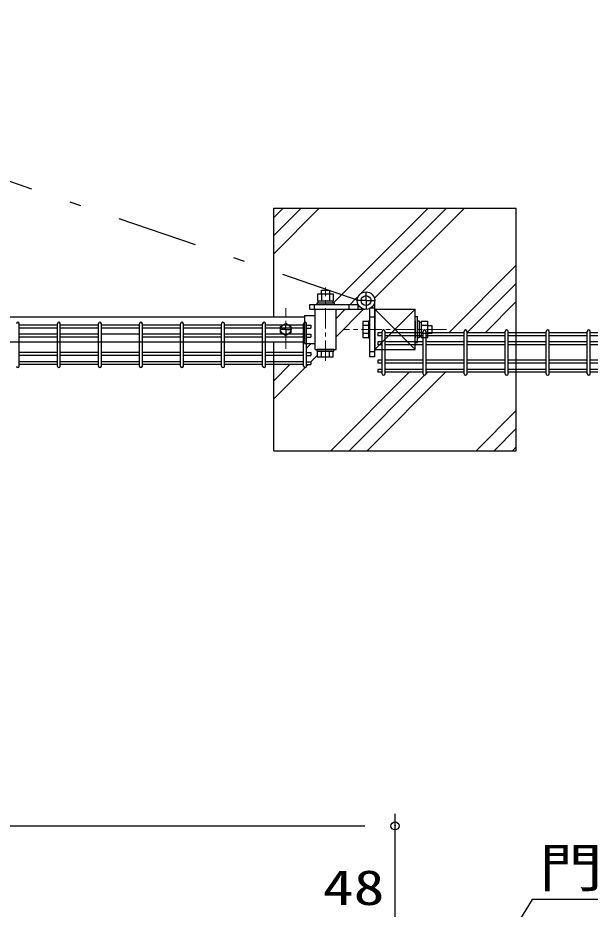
# Model space of a CAD drawing. Units: millimetres, scale not verified. Extents: x -4455 to 4455, y -3150 to 3150.
# Drawn here: x -2008 to -1300, y 1029 to 2132 of the extents above; entities that cross this region are included whole.
import ezdxf
from ezdxf.enums import TextEntityAlignment as Align

# ---------------------------------------------------------------- set-up
doc = ezdxf.new("R2010")
doc.units = ezdxf.units.MM
doc.header["$LTSCALE"] = 20
doc.header["$PDMODE"] = 32
doc.header["$PDSIZE"] = 10
doc.linetypes.add('USER1', pattern=[2, 1.25, -0.25, 0.25, -0.25])
doc.linetypes.add('USER3', pattern=[10.7, 5, -2.5, 0.7, -2.5])
for name, color, linetype, lineweight in [('0-2_外形線', 7, 'Continuous', 25), ('0-3_0', 7, 'Continuous', 25), ('0-4_軸線', 1, 'USER1', 9), ('0-8_扉縦枠', 7, 'Continuous', 25), ('0-9_J180', 2, 'Continuous', 25), ('0-A_LAYER15', 1, 'Continuous', 25), ('0-E_ハッチング', 4, 'Continuous', 25), ('0-F_扉横枠', 7, 'Continuous', 25), ('1-0_丁番', 3, 'Continuous', 25), ('1-9_LAYER12', 3, 'Continuous', 25)]:
    doc.layers.add(name, color=color, linetype=linetype, lineweight=lineweight)
doc.layers.add('0-7_DEFPOINTS', color=7, linetype='Continuous')
doc.styles.add('ＭＳ ゴシック', font='')
doc.styles.get('ＭＳ ゴシック').set_extended_font_data('MS Gothic')

msp = doc.modelspace()

# ---------------------------------------------------------------- linework, layer by layer
at = {"layer": '0-2_外形線'}
for p, q in [((-1566.32, 1771.58), (-1566.32, 1721.58)), ((-1566.32, 1771.58), (-1566.32, 1721.58)), ((-1516.32, 1771.58), (-1566.32, 1721.58)), ((-1516.32, 1721.58), (-1566.32, 1771.58)), ((-1516.32, 1721.58), (-1566.32, 1771.58)), ((-1566.32, 1771.58), (-1516.32, 1771.58)), ((-1516.32, 1721.58), (-1516.32, 1771.58))]:
    msp.add_line(p, q, dxfattribs=at)
msp.add_lwpolyline([(-1516.32, 1771.58), (-1566.32, 1721.58), (-1516.32, 1721.58)], dxfattribs=at)
at = {"layer": '0-3_0'}
for p, q in [((-1691.32, 1896.58), (-1391.32, 1896.58)), ((-1691.32, 1762.08), (-1691.32, 1896.58)), ((-1391.32, 1596.58), (-1391.32, 1896.58)), ((-1691.32, 1596.58), (-1691.32, 1731.08)), ((-1691.32, 1596.58), (-1391.32, 1596.58))]:
    msp.add_line(p, q, dxfattribs=at)
at = {"layer": '0-4_軸線'}
for p, q in [((-1627.32, 1707.92), (-1627.32, 1798.39)), ((-1676.52, 1722.43), (-1676.52, 1773)), ((-1676.52, 1722.43), (-1676.52, 1773)), ((-1477.5, 1746.58), (-1605.13, 1746.58)), ((-1477.64, 1746.58), (-1604.99, 1746.58))]:
    msp.add_line(p, q, dxfattribs=at)
at = {"layer": '0-7_DEFPOINTS'}
msp.add_point((-1541.32, 1132.29), dxfattribs=at)
at = {"layer": '0-8_扉縦枠'}
for p, q in [((-1640.32, 1721.58), (-1640.32, 1771.58)), ((-1640.32, 1771.58), (-1614.32, 1771.58)), ((-1614.32, 1721.58), (-1614.32, 1771.58)), ((-1640.32, 1721.58), (-1614.32, 1721.58))]:
    msp.add_line(p, q, dxfattribs=at)
at = {"layer": '0-9_J180'}
for p, q in [((-2006.21, 1701.28), (-2006.21, 1753.68)), ((-1959.04, 1701.28), (-1959.04, 1753.68)), ((-1955.44, 1701.28), (-1955.44, 1753.68)), ((-1908.27, 1701.28), (-1908.27, 1753.68)), ((-1904.67, 1701.28), (-1904.67, 1753.68)), ((-1857.5, 1701.28), (-1857.5, 1753.68)), ((-1853.9, 1701.28), (-1853.9, 1753.68)), ((-1806.73, 1701.28), (-1806.73, 1753.68)), ((-1803.13, 1701.28), (-1803.13, 1753.68)), ((-1755.96, 1701.28), (-1755.96, 1753.68)), ((-1752.36, 1701.28), (-1752.36, 1753.68)), ((-1705.19, 1701.28), (-1705.19, 1753.68)), ((-1701.59, 1701.28), (-1701.59, 1753.68)), ((-1654.42, 1701.28), (-1654.42, 1753.68)), ((-1650.82, 1701.28), (-1650.82, 1753.68)), ((-1959.04, 1751.88), (-2006.21, 1751.88)), ((-1959.04, 1748.28), (-2006.21, 1748.28)), ((-1908.27, 1751.88), (-1955.44, 1751.88)), ((-1908.27, 1748.28), (-1955.44, 1748.28)), ((-1857.5, 1751.88), (-1904.67, 1751.88)), ((-1857.5, 1748.28), (-1904.67, 1748.28)), ((-1806.73, 1751.88), (-1853.9, 1751.88)), ((-1806.73, 1748.28), (-1853.9, 1748.28)), ((-1755.96, 1751.88), (-1803.13, 1751.88)), ((-1755.96, 1748.28), (-1803.13, 1748.28)), ((-1705.19, 1751.88), (-1752.36, 1751.88)), ((-1705.19, 1748.28), (-1752.36, 1748.28)), ((-1654.42, 1751.88), (-1701.59, 1751.88)), ((-1654.42, 1748.28), (-1701.59, 1748.28)), ((-1650.81, 1751.88), (-1645.61, 1751.88)), ((-1650.81, 1748.28), (-1645.61, 1748.28)), ((-1645.61, 1751.88), (-1645.61, 1748.28)), ((-1557.32, 1691.78), (-1557.32, 1744.18)), ((-1553.72, 1691.78), (-1553.72, 1744.18)), ((-1506.55, 1691.78), (-1506.55, 1744.18)), ((-1502.95, 1691.78), (-1502.95, 1744.18)), ((-1455.78, 1691.78), (-1455.78, 1744.18)), ((-1452.18, 1691.78), (-1452.18, 1744.18)), ((-1405.01, 1691.78), (-1405.01, 1744.18)), ((-1401.41, 1691.78), (-1401.41, 1744.18)), ((-1354.24, 1691.78), (-1354.24, 1744.18)), ((-1350.64, 1691.78), (-1350.64, 1744.18)), ((-1303.47, 1691.78), (-1303.47, 1744.18)), ((-1299.87, 1691.78), (-1299.87, 1744.18)), ((-1959.04, 1740.58), (-2006.21, 1740.58)), ((-1959.04, 1736.98), (-2006.21, 1736.98)), ((-1908.27, 1740.58), (-1955.44, 1740.58)), ((-1908.27, 1736.98), (-1955.44, 1736.98)), ((-1857.5, 1740.58), (-1904.67, 1740.58)), ((-1806.73, 1740.58), (-1853.9, 1740.58)), ((-1806.73, 1736.98), (-1853.9, 1736.98)), ((-1755.96, 1740.58), (-1803.13, 1740.58)), ((-1755.96, 1736.98), (-1803.13, 1736.98)), ((-1705.19, 1740.58), (-1752.36, 1740.58)), ((-1705.19, 1736.98), (-1752.36, 1736.98)), ((-1654.42, 1740.58), (-1701.59, 1740.58)), ((-1654.42, 1736.98), (-1701.59, 1736.98)), ((-1650.81, 1736.98), (-1645.61, 1736.98)), ((-1562.52, 1742.38), (-1562.52, 1738.78)), ((-1557.32, 1742.38), (-1562.52, 1742.38)), ((-1557.32, 1738.78), (-1562.52, 1738.78)), ((-1506.55, 1742.38), (-1553.72, 1742.38)), ((-1506.55, 1738.78), (-1553.72, 1738.78)), ((-1455.78, 1742.38), (-1502.95, 1742.38)), ((-1455.78, 1738.78), (-1502.95, 1738.78)), ((-1405.01, 1742.38), (-1452.18, 1742.38)), ((-1405.01, 1738.78), (-1452.18, 1738.78)), ((-1354.24, 1742.38), (-1401.41, 1742.38)), ((-1354.24, 1738.78), (-1401.41, 1738.78)), ((-1303.47, 1742.38), (-1350.64, 1742.38)), ((-1303.47, 1738.78), (-1350.64, 1738.78)), ((-1252.7, 1742.38), (-1299.87, 1742.38)), ((-1252.7, 1738.78), (-1299.87, 1738.78)), ((-1562.52, 1731.08), (-1562.52, 1727.48)), ((-1557.32, 1731.08), (-1562.52, 1731.08)), ((-1557.32, 1727.48), (-1562.52, 1727.48)), ((-1506.55, 1731.08), (-1553.72, 1731.08)), ((-1506.55, 1727.48), (-1553.72, 1727.48)), ((-1455.78, 1731.08), (-1502.95, 1731.08)), ((-1455.78, 1727.48), (-1502.95, 1727.48)), ((-1405.01, 1731.08), (-1452.18, 1731.08)), ((-1405.01, 1727.48), (-1452.18, 1727.48)), ((-1354.24, 1731.08), (-1401.41, 1731.08)), ((-1354.24, 1727.48), (-1401.41, 1727.48)), ((-1303.47, 1731.08), (-1350.64, 1731.08)), ((-1303.47, 1727.48), (-1350.64, 1727.48)), ((-1252.7, 1731.08), (-1299.87, 1731.08)), ((-1252.7, 1727.48), (-1299.87, 1727.48)), ((-1959.04, 1717.98), (-2006.21, 1717.98)), ((-1959.04, 1714.38), (-2006.21, 1714.38)), ((-1908.27, 1717.98), (-1955.44, 1717.98)), ((-1908.27, 1714.38), (-1955.44, 1714.38)), ((-1857.5, 1717.98), (-1904.67, 1717.98)), ((-1857.5, 1714.38), (-1904.67, 1714.38)), ((-1806.73, 1717.98), (-1853.9, 1717.98)), ((-1806.73, 1714.38), (-1853.9, 1714.38)), ((-1755.96, 1717.98), (-1803.13, 1717.98)), ((-1755.96, 1714.38), (-1803.13, 1714.38)), ((-1705.19, 1717.98), (-1752.36, 1717.98)), ((-1705.19, 1714.38), (-1752.36, 1714.38)), ((-1654.42, 1717.98), (-1701.59, 1717.98)), ((-1654.42, 1714.38), (-1701.59, 1714.38)), ((-1650.81, 1714.38), (-1645.61, 1714.38)), ((-1959.04, 1706.68), (-2006.21, 1706.68)), ((-1959.04, 1703.08), (-2006.21, 1703.08)), ((-1908.27, 1706.68), (-1955.44, 1706.68)), ((-1908.27, 1703.08), (-1955.44, 1703.08)), ((-1857.5, 1706.68), (-1904.67, 1706.68)), ((-1857.5, 1703.08), (-1904.67, 1703.08)), ((-1806.73, 1706.68), (-1853.9, 1706.68)), ((-1806.73, 1703.08), (-1853.9, 1703.08)), ((-1755.96, 1706.68), (-1803.13, 1706.68)), ((-1755.96, 1703.08), (-1803.13, 1703.08)), ((-1705.19, 1706.68), (-1752.36, 1706.68)), ((-1705.19, 1703.08), (-1752.36, 1703.08)), ((-1654.42, 1706.68), (-1701.59, 1706.68)), ((-1654.42, 1703.08), (-1701.59, 1703.08)), ((-1650.81, 1703.08), (-1645.61, 1703.08)), ((-1562.52, 1708.48), (-1562.52, 1704.88)), ((-1557.32, 1708.48), (-1562.52, 1708.48)), ((-1557.32, 1704.88), (-1562.52, 1704.88)), ((-1506.55, 1708.48), (-1553.72, 1708.48)), ((-1506.55, 1704.88), (-1553.72, 1704.88)), ((-1455.78, 1708.48), (-1502.95, 1708.48)), ((-1455.78, 1704.88), (-1502.95, 1704.88)), ((-1405.01, 1708.48), (-1452.18, 1708.48)), ((-1405.01, 1704.88), (-1452.18, 1704.88)), ((-1354.24, 1708.48), (-1401.41, 1708.48)), ((-1354.24, 1704.88), (-1401.41, 1704.88)), ((-1303.47, 1708.48), (-1350.64, 1708.48)), ((-1303.47, 1704.88), (-1350.64, 1704.88)), ((-1252.7, 1708.48), (-1299.87, 1708.48)), ((-1252.7, 1704.88), (-1299.87, 1704.88)), ((-1562.52, 1697.18), (-1562.52, 1693.58)), ((-1557.32, 1697.18), (-1562.52, 1697.18)), ((-1557.32, 1693.58), (-1562.52, 1693.58)), ((-1506.55, 1697.18), (-1553.72, 1697.18)), ((-1506.55, 1693.58), (-1553.72, 1693.58)), ((-1455.78, 1697.18), (-1502.95, 1697.18)), ((-1455.78, 1693.58), (-1502.95, 1693.58)), ((-1405.01, 1697.18), (-1452.18, 1697.18)), ((-1405.01, 1693.58), (-1452.18, 1693.58)), ((-1354.24, 1697.18), (-1401.41, 1697.18)), ((-1354.24, 1693.58), (-1401.41, 1693.58)), ((-1303.47, 1697.18), (-1350.64, 1697.18)), ((-1303.47, 1693.58), (-1350.64, 1693.58)), ((-1252.7, 1697.18), (-1299.87, 1697.18)), ((-1252.7, 1693.58), (-1299.87, 1693.58))]:
    msp.add_line(p, q, dxfattribs=at)
for points in [[(-1650.81, 1740.58), (-1645.61, 1740.58), (-1645.61, 1736.98)], [(-1650.81, 1717.98), (-1645.61, 1717.98), (-1645.61, 1714.38)], [(-1650.81, 1706.68), (-1645.61, 1706.68), (-1645.61, 1703.08)]]:
    msp.add_lwpolyline(points, dxfattribs=at)
for centre, start, end in [((-2008.01, 1753.68), 0, 180), ((-1957.24, 1753.68), 0, 180), ((-1906.47, 1753.68), 0, 180), ((-1855.7, 1753.68), 0, 180), ((-1804.93, 1753.68), 0, 180), ((-1754.16, 1753.68), 0, 180), ((-1703.39, 1753.68), 0, 180), ((-1652.62, 1753.68), 0, 180), ((-1555.52, 1744.18), 0, 180), ((-1504.75, 1744.18), 0, 180), ((-1453.98, 1744.18), 0, 180), ((-1403.21, 1744.18), 0, 180), ((-1352.44, 1744.18), 0, 180), ((-1301.67, 1744.18), 0, 180), ((-2008.01, 1701.28), 180, 0), ((-1957.24, 1701.28), 180, 0), ((-1906.47, 1701.28), 180, 0), ((-1855.7, 1701.28), 180, 0), ((-1804.93, 1701.28), 180, 0), ((-1754.16, 1701.28), 180, 0), ((-1703.39, 1701.28), 180, 0), ((-1652.62, 1701.28), 180, 0), ((-1555.52, 1691.78), 180, 0), ((-1504.75, 1691.78), 180, 0), ((-1453.98, 1691.78), 180, 0), ((-1403.21, 1691.78), 180, 0), ((-1352.44, 1691.78), 180, 0), ((-1301.67, 1691.78), 180, 0)]:
    msp.add_arc(centre, 1.8, start, end, dxfattribs=at)
at = {"layer": '0-A_LAYER15'}
msp.add_line((-1541.32, 789.55), (-1541.32, 1147.29), dxfattribs=at)
at = {"layer": '0-A_LAYER15', "color": 2}
msp.add_line((-2703.82, 1132.29), (-1578.82, 1132.29), dxfattribs=at)
at = {"layer": '0-E_ハッチング', "linetype": 'USER3'}
msp.add_line((-1585.61, 1782.08), (-2611.72, 2132.14), dxfattribs=at)
at = {"layer": '0-E_ハッチング'}
for p, q in [((-1691.32, 1840.24), (-1634.97, 1896.58)), ((-1691.32, 1862.69), (-1657.42, 1896.58)), ((-1691.32, 1885.14), (-1679.87, 1896.58)), ((-1583.1, 1791.3), (-1477.82, 1896.58)), ((-1566.77, 1785.17), (-1455.37, 1896.58)), ((-1474.86, 1742.38), (-1391.32, 1825.93)), ((-1452.18, 1742.62), (-1391.32, 1803.48)), ((-1429.96, 1742.38), (-1391.32, 1781.03)), ((-1614.32, 1737.63), (-1580.37, 1771.58)), ((-1614.32, 1760.08), (-1602.82, 1771.58)), ((-1650.83, 1723.57), (-1645.27, 1729.13)), ((-1516.36, 1721.62), (-1516.32, 1721.66)), ((-1645.62, 1706.33), (-1637.47, 1714.48)), ((-1691.32, 1683.08), (-1671.32, 1703.08)), ((-1691.32, 1660.63), (-1652.46, 1699.49)), ((-1650.85, 1701.1), (-1648.87, 1703.08)), ((-1620.66, 1596.58), (-1523.66, 1693.58)), ((-1598.21, 1596.58), (-1504.81, 1689.99)), ((-1575.76, 1596.58), (-1478.76, 1693.58)), ((-1502.95, 1691.85), (-1501.21, 1693.58)), ((-1441.06, 1596.58), (-1391.32, 1646.32)), ((-1418.61, 1596.58), (-1391.32, 1623.87)), ((-1396.16, 1596.58), (-1391.32, 1601.42))]:
    msp.add_line(p, q, dxfattribs=at)
for points in [[(-1617.27, 1779.58), (-1605.95, 1790.9), (-1500.27, 1896.58)], [(-1596.82, 1777.58), (-1590.15, 1784.25), (-1586.2, 1788.2)]]:
    msp.add_lwpolyline(points, dxfattribs=at)
at = {"layer": '0-F_扉横枠'}
for p, q in [((-2667.32, 1762.08), (-1653.32, 1762.08)), ((-1670.02, 1750.33), (-1676.52, 1754.08)), ((-1653.32, 1764.03), (-1640.32, 1764.03)), ((-1653.32, 1764.03), (-1653.32, 1729.13)), ((-1676.7, 1746.58), (-1683.1, 1746.58)), ((-1683.01, 1742.83), (-1676.52, 1739.08)), ((-1676.61, 1746.58), (-1676.43, 1746.58)), ((-1676.52, 1746.76), (-1676.52, 1753.17)), ((-1676.52, 1746.49), (-1676.52, 1746.67)), ((-1676.52, 1746.4), (-1676.52, 1740)), ((-1670.02, 1742.83), (-1676.52, 1739.08)), ((-1676.34, 1746.58), (-1669.93, 1746.58)), ((-1670.02, 1742.83), (-1670.02, 1750.33)), ((-2667.32, 1731.08), (-1653.32, 1731.08)), ((-1653.32, 1729.13), (-1640.32, 1729.13))]:
    msp.add_line(p, q, dxfattribs=at)
msp.add_lwpolyline([(-1683.01, 1742.83), (-1683.01, 1750.33), (-1676.52, 1754.08)], dxfattribs=at)
msp.add_circle((-1676.52, 1746.58), 6.5, dxfattribs=at)
at = {"layer": '1-0_丁番'}
for p, q in [((-1637.12, 1790.08), (-1637.12, 1782.08)), ((-1617.49, 1790.08), (-1637.12, 1790.08)), ((-1632.21, 1790.08), (-1632.21, 1782.08)), ((-1622.4, 1790.08), (-1622.4, 1782.08)), ((-1617.49, 1782.08), (-1617.49, 1790.08)), ((-1646.88, 1771.58), (-1646.88, 1777.58)), ((-1646.88, 1777.58), (-1586.97, 1777.58)), ((-1637.8, 1777.58), (-1637.8, 1779.58)), ((-1637.8, 1777.58), (-1616.8, 1777.58)), ((-1637.12, 1782.08), (-1617.49, 1782.08)), ((-1636.5, 1779.58), (-1636.5, 1782.08)), ((-1618.1, 1782.08), (-1618.1, 1779.58)), ((-1586.88, 1771.58), (-1586.88, 1777.58)), ((-1566.32, 1712.74), (-1566.32, 1780.53)), ((-1646.88, 1771.58), (-1579.09, 1771.58)), ((-1566.32, 1772.74), (-1572.32, 1772.74)), ((-1572.32, 1712.74), (-1572.32, 1772.65)), ((-1581.32, 1756.42), (-1581.32, 1736.79)), ((-1574.32, 1756.42), (-1581.32, 1756.42)), ((-1574.32, 1757.1), (-1572.32, 1757.1)), ((-1574.32, 1757.1), (-1574.32, 1736.1)), ((-1516.32, 1762.58), (-1513.32, 1762.58)), ((-1516.31, 1757.05), (-1516.31, 1736.05)), ((-1513.32, 1730.58), (-1513.32, 1762.58)), ((-1513.31, 1757.05), (-1511.31, 1757.05)), ((-1511.31, 1757.05), (-1511.31, 1736.05)), ((-1511.31, 1755.75), (-1508.81, 1755.75)), ((-1508.81, 1756.37), (-1508.81, 1736.74)), ((-1500.81, 1756.37), (-1508.81, 1756.37)), ((-1500.81, 1736.74), (-1500.81, 1756.37)), ((-1574.32, 1751.51), (-1581.32, 1751.51)), ((-1500.81, 1751.46), (-1508.81, 1751.46)), ((-1574.32, 1741.7), (-1581.32, 1741.7)), ((-1581.32, 1736.79), (-1574.32, 1736.79)), ((-1574.32, 1736.1), (-1572.32, 1736.1)), ((-1511.31, 1736.05), (-1513.31, 1736.05)), ((-1508.81, 1737.35), (-1511.31, 1737.35)), ((-1500.81, 1741.64), (-1508.81, 1741.64)), ((-1508.81, 1736.74), (-1500.81, 1736.74)), ((-1495.81, 1741.55), (-1500.81, 1741.55)), ((-1516.32, 1730.58), (-1513.32, 1730.58)), ((-1637.47, 1719.58), (-1637.47, 1712.58)), ((-1637.47, 1712.58), (-1617.84, 1712.58)), ((-1632.57, 1719.58), (-1632.57, 1712.58)), ((-1622.75, 1719.58), (-1622.75, 1712.58)), ((-1617.84, 1712.58), (-1617.84, 1719.58)), ((-1566.32, 1712.74), (-1572.32, 1712.74))]:
    msp.add_line(p, q, dxfattribs=at)
at = {"layer": '1-0_丁番', "color": 2}
for p, q in [((-1577.17, 1782.44), (-1577.17, 1793.2)), ((-1577.36, 1782.26), (-1588.12, 1782.26)), ((-1577.26, 1782.26), (-1577.08, 1782.26)), ((-1577.17, 1782.17), (-1577.17, 1782.35)), ((-1577.17, 1782.08), (-1577.17, 1771.32)), ((-1577, 1782.26), (-1566.24, 1782.26))]:
    msp.add_line(p, q, dxfattribs=at)
at = {"layer": '1-0_丁番', "color": 4}
for p, q in [((-1640.88, 1771.58), (-1640.88, 1777.6)), ((-1597.88, 1771.58), (-1597.88, 1777.59)), ((-1566.32, 1761.74), (-1572.32, 1761.74)), ((-1566.32, 1718.74), (-1572.34, 1718.74))]:
    msp.add_line(p, q, dxfattribs=at)
at = {"layer": '1-0_丁番'}
for points in [[(-1632.3, 1790.08), (-1632.3, 1795.08), (-1622.3, 1795.08), (-1622.3, 1790.08)], [(-1637.8, 1779.58), (-1616.8, 1779.58), (-1616.8, 1777.58)], [(-1500.81, 1751.55), (-1495.81, 1751.55), (-1495.81, 1741.55)], [(-1638.16, 1721.58), (-1638.16, 1719.58), (-1617.16, 1719.58)], [(-1617.16, 1719.58), (-1617.16, 1721.58), (-1637.47, 1721.58)]]:
    msp.add_lwpolyline(points, dxfattribs=at)
for radius in [10.85, 6.15]:
    msp.add_circle((-1577.18, 1782.26), radius, dxfattribs=at)
at = {"layer": '1-9_LAYER12'}
msp.add_lwpolyline([(-653.36, 1041.41), (-1371.74, 1041.41), (-1625.55, 627.07)], dxfattribs=at)

# ---------------------------------------------------------------- texts
at = {"layer": '0-A_LAYER15', "color": 3, "style": 'ＭＳ ゴシック', "width": 1.3}
msp.add_text('48', height=43.26, dxfattribs=at).set_placement((-1630.83, 1021.47), align=Align.BOTTOM_LEFT)
at = {"layer": '1-9_LAYER12', "style": 'ＭＳ ゴシック', "width": 1.2}
msp.add_text('門扉縦枠\u3000□-50x26x1.6', height=48.11, dxfattribs=at).set_placement((-1363.07, 1042.16), align=Align.BOTTOM_LEFT)

doc.saveas('drawing.dxf')
